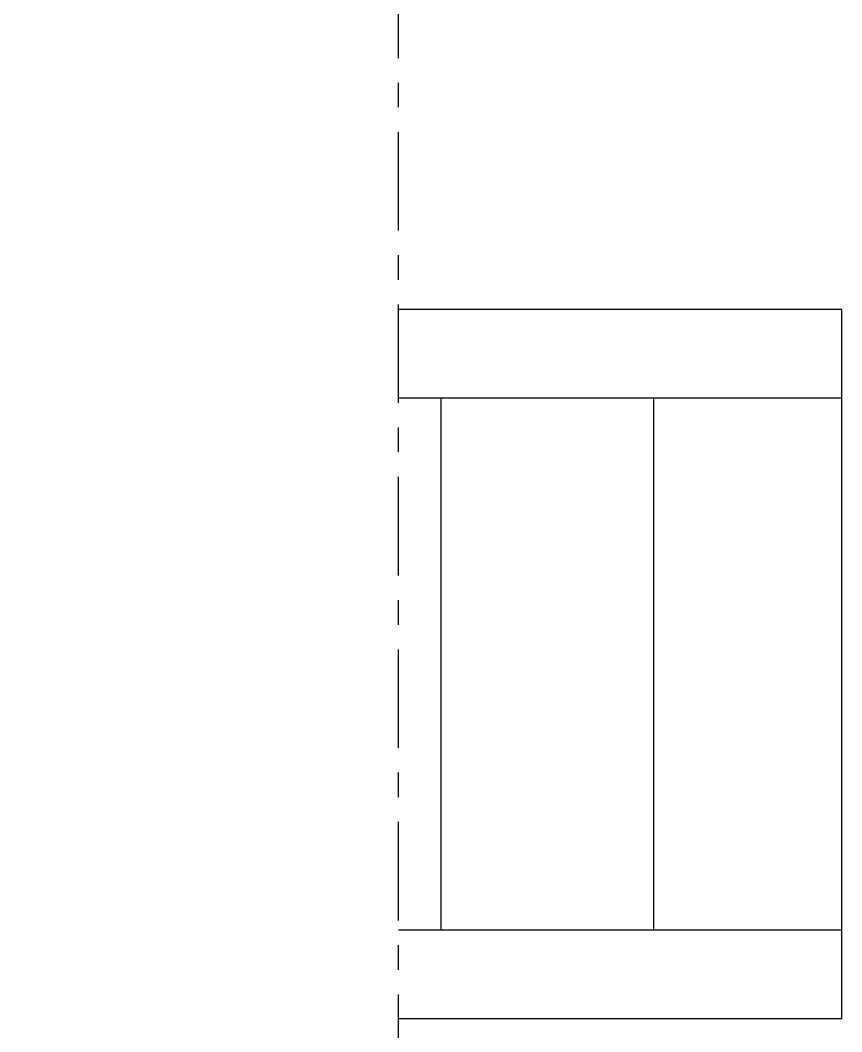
# Model space of a CAD drawing. Header units: millimetres. Extents: x -1838618 to -1600818, y -1770412 to -1553248.
# Drawn here: x -1791183 to -1790349, y -1687059 to -1686032 of the extents above; entities that cross this region are included whole.
import ezdxf

# ---------------------------------------------------------------- set-up
doc = ezdxf.new("R2010")
doc.units = ezdxf.units.MM
doc.header["$LTSCALE"] = 100
doc.linetypes.add('BORDER', pattern=[1.75, 1, -0.25, 0.25, -0.25])
doc.layers.add('412equipment', color=6, linetype='Continuous')
doc.layers.add('LADDER', color=2, linetype='Continuous')

# ---------------------------------------------------------------- blocks, each defined once
blk = doc.blocks.new('LOW PLATFOR')
at = {"linetype": 'BORDER', "elevation": 590}
blk.add_lwpolyline([(-28580.1, -2800), (-25000.1, -2800), (-25000.1, 2800), (-28580.1, 2800)], close=True, dxfattribs=at)
at = {"layer": 'LADDER'}
for p, q in [((-24550.1, -780, 590), (-25000.1, -780, 590)), ((-24550.1, -1500, 590), (-24550.1, -780, 590)), ((-24550.1, -870, 590), (-25000.1, -870, 590)), ((-24956.8, -1410, 590), (-24956.8, -870, 590)), ((-24740.8, -1410, 590), (-24740.8, -870, 590)), ((-24550.1, -1410, 590), (-25000.1, -1410, 590)), ((-24550.1, -1500, 590), (-25000.1, -1500, 590))]:
    blk.add_line(p, q, dxfattribs=at)

msp = doc.modelspace()

# ---------------------------------------------------------------- block references
at = {"layer": '412equipment', "color": 7}
msp.add_blockref('LOW PLATFOR', (-1765798.6, -1685545.7), dxfattribs=at)

doc.saveas('drawing.dxf')
